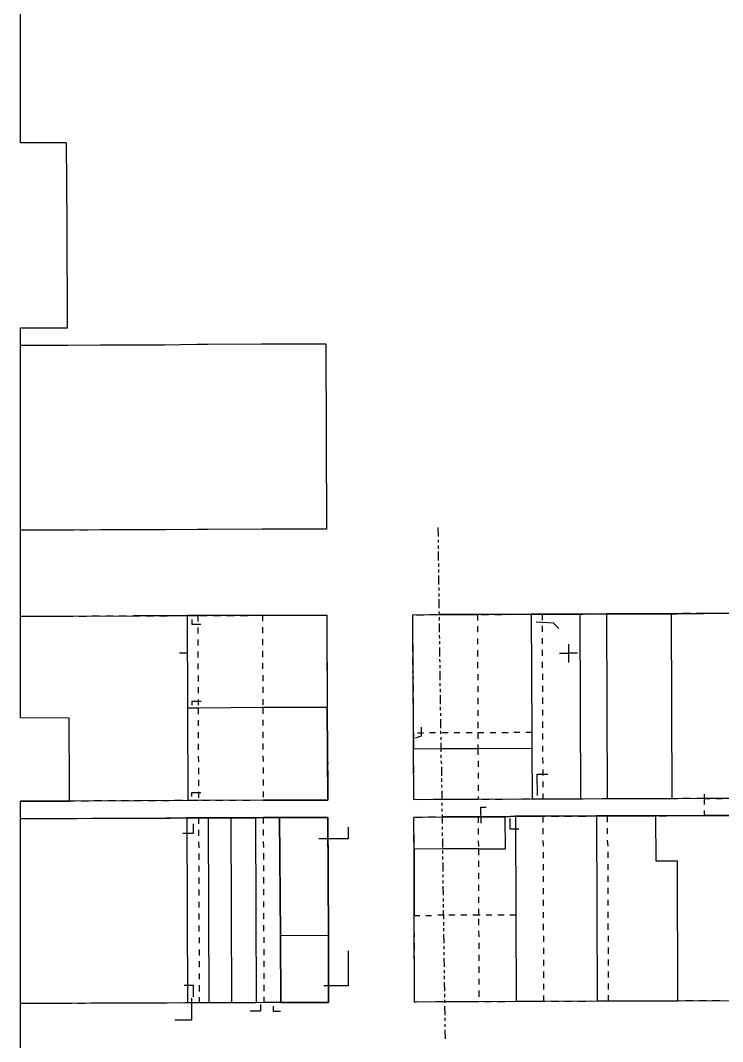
# Model space of a CAD drawing. Extents: x -8 to 2178, y 730 to 2915.
# Drawn here: x -8 to 462, y 1531 to 2215 of the extents above; entities that cross this region are included whole.
import ezdxf

# ---------------------------------------------------------------- set-up
doc = ezdxf.new("R2010")
doc.units = 0
doc.layers.add('Cadastral_Map', color=7, linetype='CONTINUOUS')

msp = doc.modelspace()

# ---------------------------------------------------------------- linework, layer by layer
at = {"layer": 'Cadastral_Map', "color": 7}
for points in [[(-7.68017, 1349.5272), (-7.68017, 1692.2491), (25.20055, 1692.2491), (25.20055, 1711.6892), (24.96054, 1737.1293), (24.96054, 1747.9294), (-7.68017, 1748.1694), (-7.68017, 2009.0508), (23.76052, 2009.0508), (23.52051, 2077.9312), (23.28051, 2132.8915), (-7.68017, 2132.8915), (-7.68017, 2611.934)], [(-7.68017, 1997.5307), (-2.64006, 1997.5307), (13.20029, 1997.5307), (24.00052, 1997.5307), (45.60099, 1997.7707), (67.20147, 1997.7707), (88.80194, 1997.7707), (110.40241, 1998.0107), (117.60256, 1998.0107), (153.60335, 1998.2507), (196.80429, 1998.2507), (197.0443, 1935.6104), (197.2843, 1874.4101), (154.08336, 1874.4101), (118.08257, 1874.1701), (110.88242, 1874.1701), (89.28195, 1873.9301), (67.68148, 1873.9301), (46.081, 1873.9301), (24.48053, 1873.6901), (13.6803, 1873.6901), (-7.68017, 1873.6901)], [(272.88595, 1817.2898), (298.3265, 1817.2898), (334.32729, 1817.5298), (341.52744, 1817.5298), (366.72799, 1817.5298), (384.72839, 1817.7698), (427.92933, 1817.7698), (471.13027, 1818.0098)], [(384.72839, 1817.7698), (366.72799, 1817.5298)], [(384.72839, 1817.7698), (385.2084, 1693.9291)], [(427.92933, 1817.7698), (384.72839, 1817.7698)], [(427.92933, 1817.7698), (428.40934, 1693.9291), (385.2084, 1693.9291)], [(543.85185, 1818.2498), (515.05123, 1818.2498), (471.13027, 1818.0098), (427.92933, 1817.7698)], [(-7.68017, 1816.0898), (24.72054, 1816.0898), (67.92148, 1816.3298), (103.92227, 1816.5698), (111.12242, 1816.5698), (154.32336, 1816.8098), (197.52431, 1816.8098), (197.76431, 1754.8894), (198.00432, 1692.9691), (154.80337, 1692.9691), (111.60243, 1692.7291), (104.40228, 1692.7291), (68.40149, 1692.4891), (25.20055, 1692.2491), (-7.68017, 1692.2491)], [(103.92227, 1816.5698), (67.92148, 1816.3298)], [(103.92227, 1816.5698), (104.16227, 1754.6494)], [(111.12242, 1816.5698), (103.92227, 1816.5698)], [(113.04246, 1810.5697), (107.28234, 1810.5697), (107.28234, 1813.9297)], [(154.32336, 1816.8098), (111.12242, 1816.5698)], [(111.12242, 1816.5698), (111.12242, 1812.4897)], [(154.32336, 1816.8098), (154.32336, 1812.7297)], [(154.32336, 1816.8098), (197.52431, 1816.8098), (197.76431, 1754.8894)], [(255.36557, 1737.8493), (255.12556, 1817.0498), (272.88595, 1817.2898)], [(274.56598, 1693.4491), (255.60557, 1693.2091), (255.36557, 1727.0493), (255.36557, 1737.8493), (255.12556, 1817.0498), (272.88595, 1817.2898)], [(298.3265, 1817.2898), (272.88595, 1817.2898)], [(334.32729, 1817.5298), (298.3265, 1817.2898)], [(298.3265, 1817.2898), (298.3265, 1813.2097)], [(341.52744, 1817.5298), (334.32729, 1817.5298)], [(334.32729, 1817.5298), (334.56729, 1738.3293)], [(352.80769, 1807.9297), (349.20761, 1811.5297), (337.68736, 1812.0097)], [(341.52744, 1817.5298), (341.52744, 1813.4497)], [(366.72799, 1817.5298), (341.52744, 1817.5298)], [(366.72799, 1817.5298), (367.208, 1693.6891)], [(111.12242, 1808.4097), (111.12242, 1804.5697)], [(154.32336, 1808.6497), (154.32336, 1804.8097)], [(298.3265, 1809.3697), (298.3265, 1805.2897)], [(341.52744, 1809.6097), (341.52744, 1805.5297)], [(111.12242, 1800.4897), (111.12242, 1796.4096)], [(154.32336, 1800.7297), (154.32336, 1796.6496)], [(298.3265, 1801.2097), (298.3265, 1797.3697)], [(341.52744, 1801.4497), (341.52744, 1797.6097)], [(359.28783, 1797.3697), (359.28783, 1785.1296)], [(103.92227, 1791.3696), (98.88216, 1791.3696)], [(111.12242, 1792.5696), (111.12242, 1788.4896)], [(154.32336, 1792.8096), (154.32336, 1788.7296)], [(298.3265, 1793.2896), (298.3265, 1789.2096)], [(341.52744, 1793.5296), (341.52744, 1789.4496)], [(353.2877, 1791.3696), (359.28783, 1791.3696)], [(365.28796, 1791.3696), (359.28783, 1791.3696)], [(111.12242, 1784.4096), (111.12242, 1780.5696)], [(154.32336, 1784.6496), (154.32336, 1780.8096)], [(298.3265, 1785.3696), (298.3265, 1781.2896)], [(341.52744, 1785.6096), (341.52744, 1781.5296)], [(154.56337, 1776.7295), (154.56337, 1772.6495)], [(298.56651, 1777.2095), (298.56651, 1773.3695)], [(341.76745, 1777.4495), (341.76745, 1773.6095)], [(111.36243, 1776.4895), (111.36243, 1772.4095)], [(111.36243, 1768.5695), (111.36243, 1764.4895)], [(154.56337, 1768.8095), (154.56337, 1764.7295)], [(298.56651, 1769.2895), (298.56651, 1765.2095)], [(341.76745, 1769.5295), (341.76745, 1765.4495)], [(107.28234, 1756.5694), (107.28234, 1759.2094), (113.28247, 1759.2094)], [(111.36243, 1760.4095), (111.36243, 1756.5694)], [(154.56337, 1760.6494), (154.56337, 1756.8094)], [(298.56651, 1761.3695), (298.56651, 1757.2894)], [(341.76745, 1761.6095), (341.76745, 1757.5294)], [(104.16227, 1754.6494), (104.40228, 1692.7291)], [(111.36243, 1754.6494), (104.16227, 1754.6494)], [(154.56337, 1754.8894), (111.36243, 1754.6494), (111.36243, 1750.5694)], [(197.76431, 1754.8894), (154.56337, 1754.8894)], [(154.56337, 1754.8894), (154.56337, 1750.8094)], [(154.80337, 1692.9691), (198.00432, 1692.9691), (197.76431, 1754.8894)], [(298.56651, 1753.2094), (298.56651, 1749.3694)], [(341.76745, 1753.4494), (341.76745, 1749.6094)], [(111.36243, 1746.4894), (111.36243, 1742.6494)], [(154.56337, 1746.7294), (154.56337, 1742.8894)], [(298.56651, 1745.2894), (298.56651, 1741.2094)], [(341.76745, 1745.5294), (341.76745, 1741.4494)], [(111.36243, 1738.5693), (111.36243, 1734.4893)], [(154.56337, 1738.8093), (154.56337, 1734.7293)], [(255.36557, 1737.8493), (255.36557, 1727.0493)], [(256.8056, 1734.7293), (260.88569, 1735.9293), (260.88569, 1741.9294)], [(262.08571, 1737.8493), (258.24563, 1737.8493)], [(270.24589, 1738.0893), (266.1658, 1738.0893)], [(278.64607, 1738.0893), (274.56598, 1738.0893)], [(286.56625, 1738.0893), (282.72616, 1738.0893)], [(294.72642, 1738.0893), (290.64634, 1738.0893)], [(298.56651, 1738.0893), (298.56651, 1734.0093)], [(302.6466, 1738.0893), (298.56651, 1738.0893)], [(310.56677, 1738.0893), (306.72669, 1738.0893)], [(318.72695, 1738.0893), (314.64686, 1738.0893)], [(326.64712, 1738.3293), (322.56703, 1738.3293)], [(334.56729, 1738.3293), (330.72721, 1738.3293)], [(334.56729, 1738.3293), (334.56729, 1727.5293)], [(341.76745, 1737.6093), (341.76745, 1733.5293)], [(111.36243, 1730.6493), (111.36243, 1726.5693)], [(154.56337, 1730.8893), (154.56337, 1726.8093)], [(298.56651, 1730.1693), (298.56651, 1727.2893)], [(341.76745, 1729.4493), (341.76745, 1725.6093)], [(111.36243, 1722.4893), (111.60243, 1718.6492)], [(154.56337, 1722.7293), (154.80337, 1718.8892)], [(274.08597, 1727.2893), (255.36557, 1727.0493)], [(274.56598, 1693.4491), (255.60557, 1693.2091), (255.36557, 1727.0493)], [(298.56651, 1727.2893), (274.08597, 1727.2893)], [(334.56729, 1727.5293), (298.56651, 1727.2893)], [(298.56651, 1727.2893), (298.56651, 1723.2093)], [(334.56729, 1727.5293), (334.8073, 1693.6891)], [(298.80651, 1719.3692), (298.80651, 1715.2892)], [(341.76745, 1721.5292), (342.00745, 1717.4492)], [(111.60243, 1714.5692), (111.60243, 1710.4892)], [(154.80337, 1714.8092), (154.80337, 1710.7292)], [(298.80651, 1711.2092), (298.80651, 1707.3692)], [(338.40738, 1696.0891), (338.16737, 1710.4892), (345.36753, 1710.4892)], [(342.00745, 1713.6092), (342.00745, 1709.5292)], [(111.60243, 1706.6492), (111.60243, 1702.5691)], [(154.80337, 1706.8892), (154.80337, 1702.8091)], [(298.80651, 1703.2891), (298.80651, 1699.2091)], [(342.00745, 1705.4492), (342.00745, 1701.6091)], [(107.04233, 1695.3691), (107.04233, 1698.0091), (113.04246, 1698.0091)], [(111.60243, 1698.4891), (111.60243, 1694.6491)], [(154.80337, 1698.7291), (154.80337, 1694.8891)], [(298.80651, 1695.3691), (298.80651, 1693.4491)], [(342.00745, 1697.5291), (342.00745, 1693.6891), (334.8073, 1693.6891)], [(450.00981, 1697.0491), (450.00981, 1694.1691)], [(104.40228, 1692.7291), (68.40149, 1692.4891)], [(111.60243, 1692.7291), (104.40228, 1692.7291)], [(154.80337, 1692.9691), (111.60243, 1692.7291)], [(471.61028, 1694.1691), (450.00981, 1694.1691), (428.40934, 1693.9291), (385.2084, 1693.9291), (367.208, 1693.6891), (342.00745, 1693.6891), (334.8073, 1693.6891), (298.80651, 1693.4491), (274.56598, 1693.4491)], [(298.80651, 1693.4491), (274.56598, 1693.4491)], [(334.8073, 1693.6891), (298.80651, 1693.4491)], [(300.72656, 1677.609), (300.48655, 1688.4091), (304.08663, 1688.4091)], [(367.208, 1693.6891), (342.00745, 1693.6891)], [(385.2084, 1693.9291), (367.208, 1693.6891)], [(450.00981, 1694.1691), (428.40934, 1693.9291)], [(450.00981, 1694.1691), (454.0899, 1694.1691)], [(450.00981, 1694.1691), (450.00981, 1690.0891)], [(457.92998, 1694.1691), (462.01007, 1694.1691)], [(-7.68017, 1680.729), (-7.20016, 1680.729), (10.80024, 1680.729), (25.20055, 1680.729), (40.08087, 1680.969), (56.16122, 1680.969), (68.40149, 1680.969), (72.72159, 1680.969), (90.00196, 1680.969), (103.68226, 1681.209), (111.60243, 1681.209), (118.08257, 1681.209), (133.2029, 1681.209), (149.76326, 1681.209), (154.80337, 1681.449), (165.84362, 1681.449), (198.00432, 1681.449), (198.48433, 1602.7286), (198.48433, 1557.6084)], [(103.68226, 1681.209), (90.00196, 1680.969)], [(103.68226, 1681.209), (104.16227, 1557.3684)], [(111.60243, 1681.209), (103.68226, 1681.209)], [(111.60243, 1681.209), (111.60243, 1677.129)], [(118.08257, 1681.209), (111.60243, 1681.209)], [(118.08257, 1681.209), (118.56258, 1557.3684)], [(133.2029, 1681.209), (118.08257, 1681.209)], [(133.2029, 1681.209), (133.68291, 1557.3684)], [(149.76326, 1681.209), (133.2029, 1681.209)], [(154.80337, 1681.449), (149.76326, 1681.209)], [(149.76326, 1681.209), (150.24328, 1557.3684)], [(154.80337, 1681.449), (154.80337, 1677.369)], [(165.84362, 1681.449), (154.80337, 1681.449)], [(165.84362, 1681.449), (166.32363, 1602.4886), (166.56363, 1557.6084)], [(165.84362, 1681.449), (198.00432, 1681.449), (198.48433, 1602.7286)], [(255.84558, 1660.0889), (255.60557, 1681.689), (274.80599, 1681.929)], [(276.48603, 1558.0884), (256.08558, 1557.8484), (255.84558, 1615.6887), (255.84558, 1660.0889), (255.60557, 1681.689), (274.80599, 1681.929)], [(274.80599, 1681.929), (298.80651, 1681.929), (316.80691, 1681.929), (323.76706, 1682.169), (342.00745, 1682.169), (378.00824, 1682.409), (385.2084, 1682.409), (417.6091, 1682.409), (450.00981, 1682.649), (471.61028, 1682.649)], [(298.80651, 1681.929), (274.80599, 1681.929)], [(342.00745, 1682.169), (323.76706, 1682.169), (316.80691, 1681.929), (298.80651, 1681.929)], [(298.80651, 1681.929), (298.80651, 1677.849)], [(299.04652, 1660.3289), (317.04691, 1660.3289), (316.80691, 1681.929)], [(323.76706, 1682.169), (324.00706, 1615.9287)], [(378.00824, 1682.409), (342.00745, 1682.169)], [(342.00745, 1682.169), (342.00745, 1678.089)], [(385.2084, 1682.409), (378.00824, 1682.409)], [(378.00824, 1682.409), (378.48825, 1558.5684)], [(385.2084, 1682.409), (385.2084, 1678.329)], [(417.6091, 1682.409), (385.2084, 1682.409)], [(450.00981, 1682.649), (417.6091, 1682.409)], [(432.48943, 1558.5684), (432.24942, 1652.1689), (417.84911, 1652.1689), (417.6091, 1682.409)], [(450.00981, 1686.0091), (450.00981, 1682.649)], [(471.61028, 1682.649), (450.00981, 1682.649)], [(108.00235, 1677.129), (108.00235, 1670.649), (101.0422, 1670.649)], [(211.68461, 1674.969), (211.68461, 1667.049), (192.00419, 1667.049)], [(325.9271, 1673.529), (320.16698, 1673.529), (320.16698, 1680.729)], [(342.00745, 1674.249), (342.00745, 1670.169)], [(385.2084, 1674.249), (385.2084, 1670.409)], [(111.60243, 1673.049), (111.60243, 1669.209)], [(154.80337, 1673.289), (154.80337, 1669.449)], [(298.80651, 1674.009), (298.80651, 1669.929)], [(111.60243, 1665.1289), (111.84244, 1661.0489)], [(154.80337, 1665.3689), (155.04338, 1661.2889)], [(298.80651, 1665.8489), (299.04652, 1662.0089)], [(342.00745, 1666.0889), (342.24746, 1662.2489)], [(385.2084, 1666.3289), (385.4484, 1662.2489)], [(111.84244, 1657.2089), (111.84244, 1653.1289)], [(155.04338, 1657.4489), (155.04338, 1653.3689)], [(275.046, 1660.3289), (255.84558, 1660.0889)], [(255.84558, 1660.0889), (255.84558, 1615.6887)], [(299.04652, 1660.3289), (275.046, 1660.3289)], [(299.04652, 1660.3289), (299.04652, 1656.2489)], [(342.24746, 1658.1689), (342.24746, 1654.0889)], [(385.4484, 1658.4089), (385.4484, 1654.3289)], [(111.84244, 1649.0489), (111.84244, 1645.2088)], [(155.04338, 1649.2889), (155.04338, 1645.4488)], [(299.04652, 1652.4089), (299.04652, 1648.3289)], [(342.24746, 1650.2489), (342.24746, 1646.1688)], [(385.4484, 1650.2489), (385.4484, 1646.4088)], [(111.84244, 1641.1288), (111.84244, 1637.0488)], [(155.04338, 1641.3688), (155.04338, 1637.2888)], [(299.04652, 1644.2488), (299.04652, 1640.4088)], [(342.24746, 1642.0888), (342.24746, 1638.2488)], [(385.4484, 1642.3288), (385.4484, 1638.2488)], [(111.84244, 1633.2088), (111.84244, 1629.1287)], [(155.04338, 1633.4488), (155.04338, 1629.3688)], [(299.04652, 1636.3288), (299.04652, 1632.2488)], [(342.24746, 1634.1688), (342.24746, 1630.0888)], [(385.4484, 1634.4088), (385.4484, 1630.3288)], [(299.04652, 1628.4087), (299.04652, 1624.3287)], [(342.24746, 1626.2487), (342.24746, 1622.1687)], [(385.4484, 1626.2487), (385.4484, 1622.4087)], [(111.84244, 1625.0487), (111.84244, 1621.2087)], [(155.04338, 1625.2887), (155.04338, 1621.4487)], [(299.04652, 1620.2487), (299.04652, 1616.4087)], [(111.84244, 1617.1287), (111.84244, 1613.0487)], [(155.04338, 1617.3687), (155.04338, 1613.2887)], [(276.48603, 1558.0884), (256.08558, 1557.8484), (255.84558, 1615.6887)], [(259.68566, 1615.6887), (255.84558, 1615.6887)], [(267.60583, 1615.6887), (263.76575, 1615.6887)], [(275.76601, 1615.9287), (271.68592, 1615.9287)], [(283.20617, 1615.9287), (279.12608, 1615.9287)], [(291.12635, 1615.9287), (287.04626, 1615.9287)], [(299.04652, 1615.9287), (295.20643, 1615.9287)], [(300.00654, 1615.9287), (299.04652, 1615.9287)], [(299.04652, 1613.5287), (299.04652, 1609.4486)], [(307.92671, 1615.9287), (304.08663, 1615.9287)], [(316.08689, 1615.9287), (312.0068, 1615.9287)], [(324.00706, 1615.9287), (319.92697, 1615.9287)], [(324.00706, 1615.9287), (324.24707, 1558.3284)], [(342.24746, 1618.0887), (342.24746, 1614.2487)], [(385.4484, 1618.3287), (385.4484, 1614.2487)], [(111.84244, 1609.2086), (111.84244, 1605.1286)], [(155.04338, 1609.4486), (155.04338, 1605.3686)], [(342.24746, 1610.1686), (342.24746, 1606.0886)], [(385.4484, 1610.4086), (385.4484, 1606.3286)], [(112.08244, 1601.0486), (112.08244, 1597.2086)], [(155.28339, 1601.2886), (155.28339, 1597.4486)], [(166.32363, 1602.4886), (198.48433, 1602.7286)], [(198.48433, 1602.7286), (198.48433, 1557.6084)], [(299.04652, 1605.6086), (299.28652, 1601.5286)], [(342.48747, 1602.2486), (342.48747, 1598.1686)], [(385.68841, 1602.2486), (385.68841, 1598.4086)], [(112.08244, 1593.1286), (112.08244, 1589.0485)], [(155.28339, 1593.3686), (155.28339, 1589.2885)], [(211.68461, 1592.1686), (211.68461, 1568.6484), (195.36426, 1568.6484)], [(299.28652, 1597.4486), (299.28652, 1593.6086)], [(342.48747, 1594.0886), (342.48747, 1590.2485)], [(385.68841, 1594.3286), (385.68841, 1590.2485)], [(155.28339, 1585.4485), (155.28339, 1581.3685)], [(299.28652, 1589.5285), (299.28652, 1585.4485)], [(342.48747, 1586.1685), (342.48747, 1582.0885)], [(385.68841, 1586.4085), (385.68841, 1582.3285)], [(112.08244, 1585.2085), (112.08244, 1581.1285)], [(299.28652, 1581.6085), (299.28652, 1577.5285)], [(112.08244, 1577.0485), (112.08244, 1573.2084)], [(155.28339, 1577.2885), (155.28339, 1573.4485)], [(299.28652, 1573.4485), (299.28652, 1569.6084)], [(342.48747, 1578.2485), (342.48747, 1574.1684)], [(385.68841, 1578.2485), (385.68841, 1574.4085)], [(108.24236, 1561.4484), (108.24236, 1568.8884), (102.00222, 1568.8884)], [(112.08244, 1569.1284), (112.08244, 1565.0484)], [(155.28339, 1569.3684), (155.28339, 1565.2884)], [(299.28652, 1565.5284), (299.28652, 1561.4484)], [(342.48747, 1570.0884), (342.48747, 1566.2484)], [(385.68841, 1570.3284), (385.68841, 1566.2484)], [(106.80233, 1560.4884), (106.80233, 1545.8483), (95.76209, 1545.8483)], [(112.08244, 1561.2084), (112.08244, 1557.3684)], [(155.28339, 1561.4484), (155.28339, 1557.6084)], [(479.29045, 1558.8084), (432.48943, 1558.5684), (385.68841, 1558.5684), (378.48825, 1558.5684), (342.48747, 1558.3284), (324.24707, 1558.3284), (299.28652, 1558.0884), (276.48603, 1558.0884)], [(299.28652, 1558.0884), (276.48603, 1558.0884)], [(342.48747, 1558.3284), (324.24707, 1558.3284), (299.28652, 1558.0884)], [(342.48747, 1562.1684), (342.48747, 1558.3284)], [(378.48825, 1558.5684), (342.48747, 1558.3284)], [(385.68841, 1562.4084), (385.68841, 1558.5684), (378.48825, 1558.5684)], [(432.48943, 1558.5684), (385.68841, 1558.5684)], [(479.29045, 1558.8084), (432.48943, 1558.5684)], [(198.48433, 1557.6084), (166.56363, 1557.6084), (155.28339, 1557.6084), (150.24328, 1557.3684), (133.68291, 1557.3684), (118.56258, 1557.3684), (112.08244, 1557.3684), (104.16227, 1557.3684), (90.48197, 1557.1284), (73.2016, 1557.1284), (68.8815, 1557.1284), (56.64124, 1557.1284), (40.56088, 1557.1284), (25.68056, 1556.8884), (11.28025, 1556.8884), (-6.72015, 1556.8884), (-7.68017, 1556.8884)], [(112.08244, 1557.3684), (104.16227, 1557.3684), (90.48197, 1557.1284)], [(118.56258, 1557.3684), (112.08244, 1557.3684)], [(133.68291, 1557.3684), (118.56258, 1557.3684)], [(155.28339, 1557.6084), (150.24328, 1557.3684), (133.68291, 1557.3684)], [(153.12334, 1556.1684), (153.12334, 1551.8483), (146.16319, 1551.8483)], [(166.56363, 1557.6084), (155.28339, 1557.6084)], [(166.32363, 1551.6083), (161.76353, 1551.6083), (161.76353, 1555.2084)], [(198.48433, 1557.6084), (166.56363, 1557.6084)]]:
    msp.add_lwpolyline(points, dxfattribs=at)
at = {"layer": 'Cadastral_Map', "color": 1}
for points in [[(-7.68017, 1349.5272), (-7.68017, 1692.2491), (25.20055, 1692.2491), (25.20055, 1711.6892), (24.96054, 1737.1293), (24.96054, 1747.9294), (-7.68017, 1748.1694), (-7.68017, 2009.0508), (23.76052, 2009.0508), (23.52051, 2077.9312), (23.28051, 2132.8915), (-7.68017, 2132.8915), (-7.68017, 2611.934)], [(272.16593, 1869.37), (271.92593, 1875.3701)], [(272.16593, 1865.29), (272.16593, 1867.21)], [(272.16593, 1861.21), (272.16593, 1863.37)], [(272.16593, 1853.29), (272.16593, 1859.29)], [(272.40594, 1849.2099), (272.40594, 1851.3699)], [(272.40594, 1845.3699), (272.40594, 1847.2899)], [(272.40594, 1837.2099), (272.40594, 1843.2099)], [(272.64594, 1833.3698), (272.64594, 1835.2899)], [(272.64594, 1829.2898), (272.64594, 1831.2098)], [(272.64594, 1821.3698), (272.64594, 1827.3698)], [(272.88595, 1817.2898), (272.64594, 1819.2098)], [(272.88595, 1813.2097), (272.88595, 1815.3697)], [(272.88595, 1805.2897), (272.88595, 1811.2897)], [(273.12595, 1801.2097), (272.88595, 1803.3697)], [(273.12595, 1797.3697), (273.12595, 1799.2897)], [(273.12595, 1789.2096), (273.12595, 1795.2096)], [(273.36596, 1785.3696), (273.12595, 1787.2896)], [(273.36596, 1781.2896), (273.36596, 1783.2096)], [(273.36596, 1773.3695), (273.36596, 1779.3696)], [(273.36596, 1769.2895), (273.36596, 1771.2095)], [(273.60596, 1765.2095), (273.60596, 1767.3695)], [(273.60596, 1757.2894), (273.60596, 1763.2895)], [(273.60596, 1753.2094), (273.60596, 1755.3694)], [(273.84597, 1749.3694), (273.84597, 1751.2894)], [(273.84597, 1741.2094), (273.84597, 1747.2094)], [(273.84597, 1737.3693), (273.84597, 1739.2893)], [(274.08597, 1733.2893), (274.08597, 1735.2093)], [(274.08597, 1725.3693), (274.08597, 1731.3693)], [(274.08597, 1721.2892), (274.08597, 1723.2093)], [(274.32598, 1717.2092), (274.08597, 1719.3692)], [(274.32598, 1709.2892), (274.32598, 1715.2892)], [(274.32598, 1705.2092), (274.32598, 1707.3692)], [(274.56598, 1701.3691), (274.32598, 1703.2891)], [(274.56598, 1693.2091), (274.56598, 1699.2091)], [(274.56598, 1689.3691), (274.56598, 1691.2891)], [(198.48433, 1602.7286), (198.00432, 1681.449), (165.84362, 1681.449), (166.32363, 1602.4886), (166.56363, 1557.6084), (198.48433, 1557.6084), (198.48433, 1602.7286)], [(274.56598, 1685.2891), (274.56598, 1687.2091)], [(274.80599, 1677.369), (274.80599, 1683.369)], [(274.80599, 1673.289), (274.80599, 1675.209)], [(274.80599, 1669.209), (274.80599, 1671.369)], [(275.046, 1661.2889), (275.046, 1667.289)], [(275.046, 1657.2089), (275.046, 1659.3689)], [(275.046, 1653.3689), (275.046, 1655.2889)], [(275.286, 1645.2088), (275.286, 1651.2089)], [(275.286, 1641.3688), (275.286, 1643.2888)], [(275.286, 1637.2888), (275.286, 1639.2088)], [(275.52601, 1629.3688), (275.286, 1635.3688)], [(275.52601, 1625.2887), (275.52601, 1627.2087)], [(275.52601, 1621.2087), (275.52601, 1623.3687)], [(275.76601, 1613.2887), (275.52601, 1619.2887)], [(275.76601, 1609.2086), (275.76601, 1611.3687)], [(275.76601, 1605.3686), (275.76601, 1607.2886)], [(276.00602, 1597.2086), (275.76601, 1603.2086)], [(276.00602, 1593.3686), (276.00602, 1595.2886)], [(276.00602, 1589.2885), (276.00602, 1591.2085)], [(276.24602, 1581.3685), (276.00602, 1587.3685)], [(276.24602, 1577.2885), (276.24602, 1579.2085)], [(276.24602, 1573.2084), (276.24602, 1575.3685)], [(276.48603, 1565.2884), (276.24602, 1571.2884)], [(276.48603, 1561.2084), (276.48603, 1563.3684)], [(276.48603, 1557.3684), (276.48603, 1559.2884)], [(276.72603, 1549.2083), (276.48603, 1555.2084)], [(276.72603, 1545.3683), (276.72603, 1547.2883)], [(276.72603, 1541.2883), (276.72603, 1543.2083)], [(276.96604, 1533.3682), (276.72603, 1539.3683)]]:
    msp.add_lwpolyline(points, dxfattribs=at)
at = {"layer": 'Cadastral_Map', "color": 2}
for points in [[(1.20003, 1873.6901), (-3.84008, 1873.6901)], [(10.08022, 1873.6901), (5.04011, 1873.6901)], [(19.20042, 1873.6901), (14.16031, 1873.6901)], [(28.08061, 1873.6901), (24.48053, 1873.6901), (23.0405, 1873.6901)], [(37.20081, 1873.6901), (32.1607, 1873.6901)], [(372.72812, 1817.5298), (377.76823, 1817.7698)], [(381.84832, 1817.7698), (384.72839, 1817.7698), (386.88843, 1817.7698)], [(390.72852, 1817.7698), (395.76863, 1817.7698)], [(399.84872, 1817.7698), (404.88883, 1817.7698)], [(408.72891, 1817.7698), (413.76902, 1817.7698)], [(417.84911, 1817.7698), (422.88922, 1817.7698)], [(426.7293, 1817.7698), (427.92933, 1817.7698), (431.76941, 1817.7698)], [(435.8495, 1818.0098), (440.88961, 1818.0098)], [(444.72969, 1818.0098), (449.7698, 1818.0098)], [(453.84989, 1818.0098), (458.89, 1818.0098)], [(-4.5601, 1816.0898), (0.48001, 1816.0898)], [(4.32009, 1816.0898), (9.3602, 1816.0898)], [(13.44029, 1816.0898), (18.4804, 1816.0898)], [(22.32049, 1816.0898), (24.72054, 1816.0898), (27.3606, 1816.0898)], [(31.44069, 1816.0898), (36.4808, 1816.0898)], [(40.32088, 1816.3298), (45.36099, 1816.3298)], [(49.44108, 1816.3298), (54.48119, 1816.3298)], [(58.32127, 1816.3298), (63.36138, 1816.3298)], [(67.44147, 1816.3298), (67.92148, 1816.3298), (72.48158, 1816.3298)], [(76.32166, 1816.3298), (81.36177, 1816.3298)], [(85.44186, 1816.3298), (90.48197, 1816.3298)], [(94.32206, 1816.3298), (99.36217, 1816.5698)], [(103.44226, 1816.5698), (103.92227, 1816.5698), (108.48236, 1816.5698)], [(112.32245, 1816.5698), (117.36256, 1816.5698)], [(121.44265, 1816.5698), (126.48276, 1816.5698)], [(130.32284, 1816.5698), (135.36295, 1816.5698)], [(139.44304, 1816.5698), (144.48315, 1816.5698)], [(148.32323, 1816.5698), (153.36334, 1816.8098)], [(157.44343, 1816.8098), (162.48354, 1816.8098)], [(166.32363, 1816.8098), (171.36374, 1816.8098)], [(175.44382, 1816.8098), (180.48393, 1816.8098)], [(184.32402, 1816.8098), (189.36413, 1816.8098)], [(193.44422, 1816.8098), (197.52431, 1816.8098), (197.52431, 1815.8498)], [(197.52431, 1812.0097), (197.52431, 1806.9697)], [(255.12556, 1810.3297), (255.12556, 1815.3697)], [(257.28561, 1817.0498), (262.32572, 1817.0498)], [(266.1658, 1817.2898), (271.20591, 1817.2898)], [(273.84597, 1817.2898), (278.88608, 1817.2898)], [(282.72616, 1817.2898), (287.76627, 1817.2898)], [(291.84636, 1817.2898), (296.88647, 1817.2898)], [(300.72656, 1817.2898), (305.76667, 1817.2898)], [(309.84675, 1817.2898), (314.88686, 1817.2898)], [(318.72695, 1817.2898), (323.76706, 1817.5298)], [(327.84715, 1817.5298), (332.88726, 1817.5298)], [(336.72734, 1817.5298), (341.52744, 1817.5298), (341.76745, 1817.5298)], [(345.84754, 1817.5298), (350.88765, 1817.5298)], [(354.72773, 1817.5298), (359.76784, 1817.5298)], [(363.84793, 1817.5298), (366.72799, 1817.5298), (368.88804, 1817.5298)], [(255.12556, 1801.2097), (255.12556, 1806.2497)], [(197.52431, 1802.8897), (197.52431, 1797.8497)], [(255.12556, 1792.3296), (255.12556, 1797.3697)], [(197.52431, 1794.0096), (197.52431, 1788.9696)], [(197.52431, 1784.8896), (197.52431, 1779.8496)], [(255.12556, 1783.2096), (255.12556, 1788.2496)], [(255.36557, 1774.3295), (255.12556, 1779.3696)], [(197.76431, 1776.0095), (197.76431, 1770.9695)], [(255.36557, 1765.2095), (255.36557, 1770.2495)], [(197.76431, 1766.8895), (197.76431, 1761.8495)], [(197.76431, 1758.0094), (197.76431, 1754.8894), (197.76431, 1752.9694)], [(255.36557, 1756.3294), (255.36557, 1761.3695)], [(255.36557, 1747.2094), (255.36557, 1752.2494)], [(197.76431, 1748.8894), (197.76431, 1743.8494)], [(255.36557, 1738.3293), (255.36557, 1743.3694)], [(197.76431, 1740.0093), (197.76431, 1734.9693)], [(197.76431, 1730.8893), (197.76431, 1725.8493)], [(255.36557, 1729.2093), (255.36557, 1734.2493)], [(197.76431, 1722.0092), (198.00432, 1716.9692)], [(255.36557, 1720.3292), (255.36557, 1725.3693)], [(255.60557, 1711.2092), (255.60557, 1716.2492)], [(198.00432, 1712.8892), (198.00432, 1707.8492)], [(198.00432, 1704.0092), (198.00432, 1698.9691)], [(255.60557, 1702.3291), (255.60557, 1707.3692)], [(198.00432, 1694.8891), (198.00432, 1692.9691), (194.88425, 1692.9691)], [(255.60557, 1693.2091), (255.60557, 1698.2491)], [(-7.20016, 1692.2491), (-7.68017, 1692.2491)], [(1.92004, 1692.2491), (-3.12007, 1692.2491)], [(10.80024, 1692.2491), (5.76013, 1692.2491)], [(19.92043, 1692.2491), (14.88032, 1692.2491)], [(28.80063, 1692.2491), (25.20055, 1692.2491), (23.76052, 1692.2491)], [(37.92083, 1692.2491), (32.88072, 1692.2491)], [(46.80102, 1692.4891), (41.76091, 1692.4891)], [(55.92122, 1692.4891), (50.88111, 1692.4891)], [(64.80141, 1692.4891), (59.7613, 1692.4891)], [(73.92161, 1692.4891), (68.8815, 1692.4891)], [(82.80181, 1692.4891), (77.7617, 1692.4891)], [(91.922, 1692.4891), (86.88189, 1692.4891)], [(100.8022, 1692.7291), (95.76209, 1692.7291)], [(109.9224, 1692.7291), (104.88229, 1692.7291)], [(118.80259, 1692.7291), (113.76248, 1692.7291)], [(127.92279, 1692.7291), (122.88268, 1692.7291)], [(136.80298, 1692.7291), (131.76287, 1692.7291)], [(145.92318, 1692.7291), (140.88307, 1692.7291)], [(154.80337, 1692.9691), (149.76326, 1692.7291)], [(163.92357, 1692.9691), (158.88346, 1692.9691)], [(172.80377, 1692.9691), (167.76366, 1692.9691)], [(181.92397, 1692.9691), (176.88386, 1692.9691)], [(190.80416, 1692.9691), (185.76405, 1692.9691)], [(264.48577, 1693.4491), (259.68566, 1693.2091)], [(273.60596, 1693.4491), (268.56585, 1693.4491)], [(279.12608, 1693.4491), (274.56598, 1693.4491)], [(288.24628, 1693.4491), (283.20617, 1693.4491)], [(297.12648, 1693.4491), (292.08637, 1693.4491)], [(306.24668, 1693.4491), (301.20657, 1693.4491)], [(315.12687, 1693.4491), (310.08676, 1693.4491)], [(324.24707, 1693.6891), (319.20696, 1693.4491)], [(333.12726, 1693.6891), (328.08715, 1693.6891)], [(342.24746, 1693.6891), (342.00745, 1693.6891), (337.20735, 1693.6891)], [(351.12765, 1693.6891), (346.08754, 1693.6891)], [(360.24785, 1693.6891), (355.20774, 1693.6891)], [(369.12805, 1693.6891), (367.208, 1693.6891), (364.08794, 1693.6891)], [(378.24824, 1693.9291), (373.20813, 1693.6891)], [(387.12844, 1693.9291), (385.2084, 1693.9291), (382.08833, 1693.9291)], [(396.24864, 1693.9291), (391.20853, 1693.9291)], [(405.12883, 1693.9291), (400.08872, 1693.9291)], [(414.24903, 1693.9291), (409.20892, 1693.9291)], [(423.12922, 1693.9291), (418.08911, 1693.9291)], [(432.24942, 1693.9291), (428.40934, 1693.9291), (427.20931, 1693.9291)], [(441.12962, 1694.1691), (436.08951, 1694.1691)], [(450.24981, 1694.1691), (450.00981, 1694.1691), (445.2097, 1694.1691)], [(459.13001, 1694.1691), (454.0899, 1694.1691)], [(33.84074, 1680.729), (38.88085, 1680.969)], [(42.72093, 1680.969), (47.76104, 1680.969)], [(51.84113, 1680.969), (56.16122, 1680.969), (56.88124, 1680.969)], [(60.72132, 1680.969), (65.76143, 1680.969)], [(69.84152, 1680.969), (72.72159, 1680.969), (74.88163, 1680.969)], [(78.72172, 1680.969), (83.76183, 1680.969)], [(87.84192, 1680.969), (90.00196, 1680.969), (92.88202, 1680.969)], [(96.72211, 1681.209), (101.76222, 1681.209)], [(105.84231, 1681.209), (110.88242, 1681.209)], [(114.7225, 1681.209), (118.08257, 1681.209), (119.76261, 1681.209)], [(123.8427, 1681.209), (128.88281, 1681.209)], [(132.72289, 1681.209), (133.2029, 1681.209), (137.763, 1681.209)], [(141.84309, 1681.209), (146.8832, 1681.209)], [(150.72329, 1681.209), (154.80337, 1681.449), (155.7634, 1681.449)], [(159.84348, 1681.449), (164.88359, 1681.449)], [(168.72368, 1681.449), (173.76379, 1681.449)], [(177.84388, 1681.449), (182.88399, 1681.449)], [(186.72407, 1681.449), (191.76418, 1681.449)], [(195.84427, 1681.449), (198.00432, 1681.449), (198.00432, 1678.809)], [(256.56559, 1681.689), (261.3657, 1681.689)], [(265.44579, 1681.929), (270.4859, 1681.929)], [(274.56598, 1681.929), (274.80599, 1681.929)], [(275.76601, 1681.929), (280.80612, 1681.929)], [(284.6462, 1681.929), (289.68631, 1681.929)], [(293.7664, 1681.929), (298.80651, 1681.929)], [(302.6466, 1681.929), (307.68671, 1681.929)], [(311.7668, 1681.929), (316.80691, 1681.929)], [(320.64699, 1682.169), (323.76706, 1682.169), (325.6871, 1682.169)], [(329.76719, 1682.169), (334.8073, 1682.169)], [(338.64738, 1682.169), (342.00745, 1682.169), (343.68749, 1682.169)], [(347.76758, 1682.169), (352.80769, 1682.169)], [(356.64777, 1682.169), (361.68788, 1682.169)], [(365.76797, 1682.169), (370.80808, 1682.169)], [(374.64817, 1682.169), (378.00824, 1682.409), (379.68828, 1682.409)], [(383.76837, 1682.409), (385.2084, 1682.409), (388.80848, 1682.409)], [(392.64856, 1682.409), (397.68867, 1682.409)], [(401.76876, 1682.409), (406.80887, 1682.409)], [(410.64895, 1682.409), (415.68906, 1682.409)], [(419.76915, 1682.409), (424.80926, 1682.409)], [(428.64934, 1682.409), (433.68945, 1682.649)], [(437.76954, 1682.649), (442.80965, 1682.649)], [(446.64974, 1682.649), (450.00981, 1682.649), (451.68985, 1682.649)], [(455.76993, 1682.649), (460.81004, 1682.649)], [(-7.68017, 1680.729), (-7.20016, 1680.729), (-6.24014, 1680.729)], [(-2.16005, 1680.729), (2.88006, 1680.729)], [(6.72015, 1680.729), (10.80024, 1680.729), (11.76026, 1680.729)], [(15.84035, 1680.729), (20.88046, 1680.729)], [(24.72054, 1680.729), (25.20055, 1680.729), (29.76065, 1680.729)], [(198.00432, 1674.729), (198.00432, 1669.689)], [(255.60557, 1673.529), (255.60557, 1678.569)], [(255.60557, 1664.6489), (255.60557, 1669.689)], [(198.00432, 1665.8489), (198.24432, 1660.8089)], [(255.84558, 1655.5289), (255.84558, 1660.0889), (255.84558, 1660.5689)], [(198.24432, 1656.7289), (198.24432, 1651.6889)], [(198.24432, 1647.8489), (198.24432, 1642.8088)], [(255.84558, 1646.6488), (255.84558, 1651.6889)], [(255.84558, 1637.5288), (255.84558, 1642.5688)], [(198.24432, 1638.7288), (198.24432, 1633.6888)], [(255.84558, 1628.6487), (255.84558, 1633.6888)], [(198.24432, 1629.8488), (198.24432, 1624.8087)], [(198.24432, 1620.7287), (198.24432, 1615.6887)], [(255.84558, 1619.5287), (255.84558, 1624.5687)], [(255.84558, 1610.6487), (255.84558, 1615.6887)], [(198.24432, 1611.8487), (198.24432, 1606.8086)], [(256.08558, 1601.5286), (255.84558, 1606.5686)], [(198.48433, 1602.7286), (198.48433, 1597.6886)], [(198.48433, 1593.8486), (198.48433, 1588.8085)], [(256.08558, 1592.6486), (256.08558, 1597.6886)], [(256.08558, 1583.5285), (256.08558, 1588.5685)], [(198.48433, 1584.7285), (198.48433, 1579.6885)], [(256.08558, 1574.6485), (256.08558, 1579.6885)], [(198.48433, 1575.8485), (198.48433, 1570.8084)], [(198.48433, 1566.7284), (198.48433, 1561.6884)], [(256.08558, 1565.5284), (256.08558, 1570.5684)], [(257.52561, 1557.8484), (256.08558, 1557.8484), (256.08558, 1561.6884)], [(266.40581, 1558.0884), (261.6057, 1557.8484)], [(275.52601, 1558.0884), (270.4859, 1558.0884)], [(280.56612, 1558.0884), (276.48603, 1558.0884)], [(289.68631, 1558.0884), (284.6462, 1558.0884)], [(298.56651, 1558.0884), (293.5264, 1558.0884)], [(307.68671, 1558.0884), (302.6466, 1558.0884)], [(316.5669, 1558.0884), (311.52679, 1558.0884)], [(325.6871, 1558.3284), (324.24707, 1558.3284), (320.64699, 1558.0884)], [(334.56729, 1558.3284), (329.52718, 1558.3284)], [(343.68749, 1558.3284), (342.48747, 1558.3284), (338.64738, 1558.3284)], [(352.56769, 1558.3284), (347.52758, 1558.3284)], [(361.68788, 1558.3284), (356.64777, 1558.3284)], [(370.56808, 1558.3284), (365.52797, 1558.3284)], [(379.68828, 1558.5684), (378.48825, 1558.5684), (374.64817, 1558.3284)], [(388.56847, 1558.5684), (385.68841, 1558.5684), (383.52836, 1558.5684)], [(397.68867, 1558.5684), (392.64856, 1558.5684)], [(406.56886, 1558.5684), (401.52875, 1558.5684)], [(415.68906, 1558.5684), (410.64895, 1558.5684)], [(424.56925, 1558.5684), (419.52914, 1558.5684)], [(433.68945, 1558.8084), (432.48943, 1558.5684), (428.64934, 1558.5684)], [(442.56965, 1558.8084), (437.52954, 1558.8084)], [(451.68985, 1558.8084), (446.64974, 1558.8084)], [(460.57004, 1558.8084), (455.52993, 1558.8084)], [(-0.48001, 1556.8884), (-5.52012, 1556.8884)], [(8.64019, 1556.8884), (3.60008, 1556.8884)], [(17.52038, 1556.8884), (12.48027, 1556.8884)], [(26.64058, 1556.8884), (25.68056, 1556.8884), (21.60047, 1556.8884)], [(35.52077, 1556.8884), (30.48066, 1556.8884)], [(44.64097, 1557.1284), (40.56088, 1557.1284), (39.60086, 1557.1284)], [(53.52117, 1557.1284), (48.48106, 1557.1284)], [(62.64137, 1557.1284), (57.60126, 1557.1284)], [(71.52156, 1557.1284), (68.8815, 1557.1284), (66.48145, 1557.1284)], [(80.64176, 1557.1284), (75.60165, 1557.1284)], [(89.52195, 1557.1284), (84.48184, 1557.1284)], [(98.64215, 1557.3684), (93.60204, 1557.1284)], [(107.52234, 1557.3684), (104.16227, 1557.3684), (102.48223, 1557.3684)], [(116.64254, 1557.3684), (112.08244, 1557.3684), (111.60243, 1557.3684)], [(125.52274, 1557.3684), (120.48263, 1557.3684)], [(134.64294, 1557.3684), (133.68291, 1557.3684), (129.60283, 1557.3684)], [(143.52313, 1557.3684), (138.48302, 1557.3684)], [(152.64333, 1557.6084), (150.24328, 1557.3684), (147.60322, 1557.3684)], [(161.52352, 1557.6084), (156.48341, 1557.6084)], [(170.64372, 1557.6084), (166.56363, 1557.6084), (165.60361, 1557.6084)], [(179.52391, 1557.6084), (174.4838, 1557.6084)], [(188.64411, 1557.6084), (183.604, 1557.6084)], [(197.52431, 1557.6084), (192.4842, 1557.6084)], [(198.48433, 1557.8484), (198.48433, 1557.6084)]]:
    msp.add_lwpolyline(points, dxfattribs=at)
at = {"layer": 'Cadastral_Map', "color": 1}
msp.add_lwpolyline([(198.48433, 1557.6084), (166.56363, 1557.6084), (166.32363, 1602.4886), (165.84362, 1681.449), (198.00432, 1681.449), (198.48433, 1602.7286), (198.48433, 1557.6084), (198.48433, 1557.6084)], close=True, dxfattribs=at)
at = {"layer": 'Cadastral_Map', "color": 7}
msp.add_lwpolyline([(198.48433, 1602.7286), (198.00432, 1681.449), (165.84362, 1681.449), (166.32363, 1602.4886), (166.56363, 1557.6084), (198.48433, 1557.6084), (198.48433, 1602.7286), (198.48433, 1602.7286)], close=True, dxfattribs=at)

doc.saveas('drawing.dxf')
